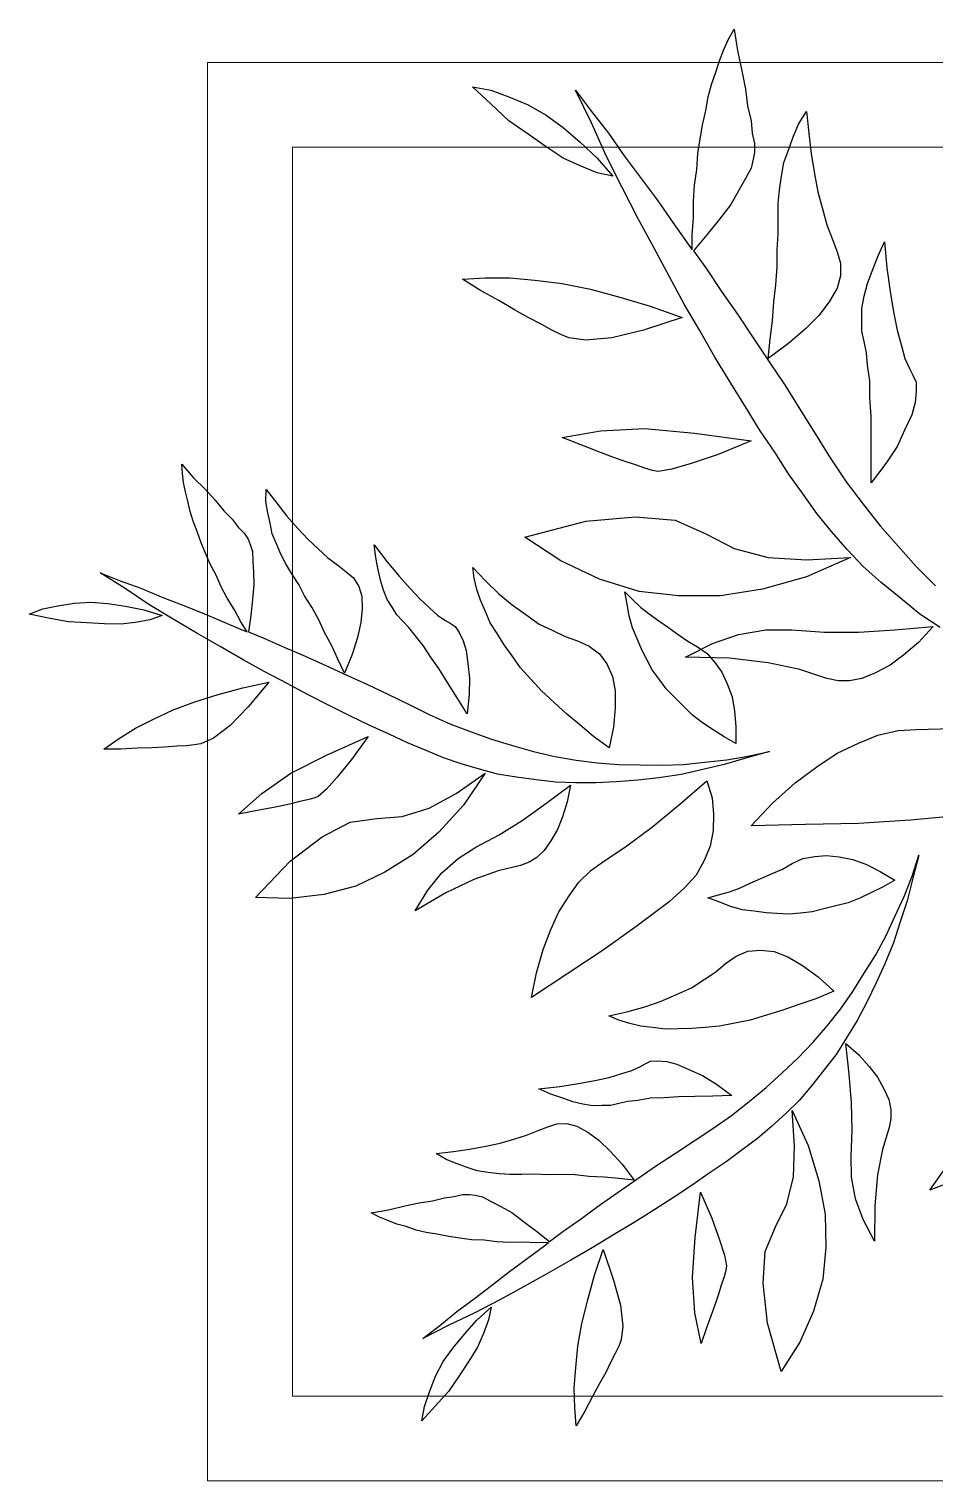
# Model space of a CAD drawing. Header units: millimetres. Extents: x 224.49 to 232.8, y 170.44 to 178.39.
# Drawn here: x 224.584 to 224.904, y 177.413 to 177.927 of the extents above; entities that cross this region are included whole.
import ezdxf

# ---------------------------------------------------------------- set-up
doc = ezdxf.new("R2010")
doc.units = ezdxf.units.MM
doc.layers.add('PROIEZIONI', color=145, linetype='Continuous', lineweight=13)
doc.layers.add('VEGETAZIONE', color=94, linetype='Continuous')

msp = doc.modelspace()

# ---------------------------------------------------------------- linework, layer by layer
at = {"layer": 'PROIEZIONI'}
for points in [[(224.64711, 177.91487), (226.84807, 177.91487), (226.84807, 177.41346), (224.64711, 177.41346)], [(224.67711, 177.88487), (226.81807, 177.88487), (226.81807, 177.44346), (224.67711, 177.44346)]]:
    msp.add_lwpolyline(points, close=True, dxfattribs=at)
at = {"layer": 'VEGETAZIONE', "linetype": 'Continuous'}
for points in [[(224.90603, 177.71508), (224.89883, 177.71988), (224.89203, 177.72548), (224.88523, 177.73108), (224.87883, 177.73668), (224.87323, 177.74268), (224.86763, 177.74908), (224.86243, 177.75548), (224.85763, 177.76228), (224.85243, 177.76948), (224.84763, 177.77708), (224.84243, 177.78468), (224.83723, 177.79308), (224.83203, 177.80148), (224.82643, 177.81068), (224.82123, 177.81988), (224.81563, 177.82948), (224.81043, 177.83908), (224.80483, 177.84948), (224.79923, 177.85988), (224.79363, 177.87068), (224.78803, 177.88188), (224.78283, 177.89348), (224.77723, 177.90508), (224.78283, 177.89748), (224.78883, 177.88988), (224.79443, 177.88188), (224.80003, 177.87428), (224.80603, 177.86628), (224.81163, 177.85828), (224.81723, 177.85028), (224.81843, 177.84868), (224.81843, 177.85388), (224.81883, 177.85988), (224.81883, 177.86588), (224.81923, 177.87148), (224.82003, 177.87708), (224.82043, 177.88268), (224.82123, 177.88788), (224.82203, 177.89268), (224.82323, 177.89788), (224.82403, 177.90268), (224.82523, 177.90708), (224.82683, 177.91148), (224.82803, 177.91548), (224.82963, 177.91948), (224.83123, 177.92308), (224.83323, 177.92668), (224.83443, 177.91908), (224.83603, 177.91188), (224.83723, 177.90548), (224.83803, 177.89948), (224.83923, 177.89428), (224.83963, 177.88988), (224.84043, 177.88628), (224.84043, 177.88308), (224.84003, 177.88068), (224.83923, 177.87748), (224.83723, 177.87388), (224.83483, 177.86948), (224.83203, 177.86468), (224.82803, 177.85948), (224.82363, 177.85388), (224.81883, 177.84828)], [(224.74083, 177.90628), (224.74723, 177.90508), (224.75363, 177.90268), (224.76043, 177.89988), (224.76683, 177.89628), (224.77283, 177.89188), (224.77883, 177.88668), (224.78483, 177.88108), (224.79043, 177.87468), (224.78483, 177.87588), (224.77883, 177.87828), (224.77283, 177.88108), (224.76683, 177.88508), (224.76043, 177.88948), (224.75363, 177.89428), (224.74723, 177.90028), (224.74083, 177.90628)], [(224.84523, 177.81028), (224.84603, 177.81708), (224.84683, 177.82348), (224.84723, 177.83028), (224.84803, 177.83628), (224.84843, 177.84268), (224.84843, 177.84868), (224.84883, 177.85428), (224.84883, 177.85988), (224.84883, 177.86508), (224.84923, 177.86988), (224.85003, 177.87468), (224.85083, 177.87948), (224.85243, 177.88388), (224.85403, 177.88828), (224.85603, 177.89308), (224.85883, 177.89748), (224.85963, 177.88988), (224.86043, 177.88268), (224.86163, 177.87548), (224.86283, 177.86908), (224.86443, 177.86308), (224.86603, 177.85748), (224.86803, 177.85228), (224.86963, 177.84788), (224.87083, 177.84388), (224.87083, 177.83948), (224.86963, 177.83508), (224.86683, 177.83028), (224.86323, 177.82548), (224.85843, 177.82068), (224.85243, 177.81548), (224.84523, 177.81028)], [(224.81883, 177.84828), (224.82323, 177.84228), (224.82883, 177.83388), (224.83443, 177.82588), (224.84003, 177.81748), (224.84563, 177.80908), (224.85123, 177.80068), (224.85643, 177.79228), (224.86203, 177.78348), (224.86723, 177.77508), (224.87283, 177.76668), (224.87883, 177.75868), (224.88483, 177.75108), (224.89123, 177.74388), (224.89763, 177.73668), (224.90443, 177.72988)], [(224.88163, 177.76628), (224.88163, 177.76628), (224.88163, 177.77468), (224.88163, 177.78268), (224.88163, 177.78988), (224.88123, 177.79628), (224.88123, 177.80228), (224.88043, 177.80788), (224.88003, 177.81228), (224.87923, 177.81628), (224.87843, 177.81988), (224.87843, 177.82388), (224.87843, 177.82788), (224.87923, 177.83228), (224.88043, 177.83668), (224.88203, 177.84108), (224.88403, 177.84628), (224.88643, 177.85148), (224.88723, 177.84228), (224.88843, 177.83388), (224.88963, 177.82668), (224.89083, 177.82028), (224.89243, 177.81468), (224.89363, 177.81028), (224.89523, 177.80668), (224.89643, 177.80428), (224.89763, 177.80188), (224.89763, 177.79868), (224.89723, 177.79468), (224.89603, 177.79028), (224.89363, 177.78508), (224.89083, 177.77908), (224.88683, 177.77308), (224.88163, 177.76628)], [(224.81483, 177.82468), (224.80123, 177.82028), (224.79003, 177.81748), (224.78083, 177.81668), (224.77483, 177.81748), (224.77203, 177.81868), (224.76883, 177.82028), (224.76523, 177.82228), (224.76043, 177.82468), (224.75563, 177.82748), (224.75003, 177.83068), (224.74363, 177.83428), (224.73723, 177.83828), (224.74523, 177.83868), (224.75403, 177.83868), (224.76283, 177.83788), (224.77243, 177.83668), (224.78243, 177.83468), (224.79283, 177.83188), (224.80363, 177.82868), (224.81483, 177.82468)], [(224.83923, 177.78108), (224.82763, 177.77628), (224.81803, 177.77308), (224.81123, 177.77108), (224.80643, 177.77028), (224.80443, 177.77068), (224.80163, 177.77148), (224.79843, 177.77268), (224.79443, 177.77388), (224.79003, 177.77548), (224.78483, 177.77748), (224.77883, 177.77988), (224.77243, 177.78228), (224.78603, 177.78468), (224.80163, 177.78548), (224.81923, 177.78388), (224.83923, 177.78108)], [(224.66155, 177.71356), (224.66708, 177.71136), (224.67444, 177.70804), (224.68164, 177.70499), (224.689, 177.70166), (224.69636, 177.69834), (224.70372, 177.69502), (224.71081, 177.69153), (224.71834, 177.68794), (224.72543, 177.68444), (224.73279, 177.68112), (224.74026, 177.67824), (224.74755, 177.67563), (224.75495, 177.67346), (224.76234, 177.67129), (224.76984, 177.66957), (224.77744, 177.66828), (224.78487, 177.66726), (224.7924, 177.66669), (224.80003, 177.66656), (224.80766, 177.66642), (224.81539, 177.66673), (224.82279, 177.66758), (224.83062, 177.66833), (224.83812, 177.66962), (224.84572, 177.67135), (224.83775, 177.66901), (224.82978, 177.66667), (224.82218, 177.66494), (224.81458, 177.6632), (224.80664, 177.66201), (224.79925, 177.66116), (224.79169, 177.66058), (224.78439, 177.66018), (224.7772, 177.66021), (224.77028, 177.66041), (224.76329, 177.66132), (224.75631, 177.66224), (224.74959, 177.66332), (224.74325, 177.66501), (224.73673, 177.66698), (224.73049, 177.66911), (224.72435, 177.67169), (224.71777, 177.67437), (224.71129, 177.67749), (224.70454, 177.68044), (224.69745, 177.68393), (224.69036, 177.68742), (224.68266, 177.69128), (224.67523, 177.69532), (224.66736, 177.69945), (224.65976, 177.70376), (224.65155, 177.70844), (224.64334, 177.71312), (224.63496, 177.71807), (224.62641, 177.72329), (224.61796, 177.72895), (224.60924, 177.73444), (224.61626, 177.73166), (224.62356, 177.72905), (224.63075, 177.726), (224.63777, 177.72322), (224.64524, 177.72034), (224.65243, 177.71729), (224.65962, 177.71424), (224.66111, 177.71366), (224.65891, 177.71719), (224.65663, 177.72143), (224.65409, 177.7255), (224.65198, 177.72947), (224.65015, 177.73361), (224.64805, 177.73757), (224.64638, 177.74144), (224.64489, 177.74503), (224.6435, 177.74907), (224.642, 177.75267), (224.64095, 177.75616), (224.64017, 177.75982), (224.63929, 177.76304), (224.63867, 177.76644), (224.63823, 177.76956), (224.63806, 177.77285), (224.6421, 177.7682), (224.64624, 177.764), (224.64977, 177.76016), (224.65286, 177.75643), (224.65588, 177.75342), (224.65801, 177.7506), (224.66008, 177.7485), (224.66144, 177.74633), (224.66219, 177.74453), (224.663, 177.74202), (224.66317, 177.73873), (224.66341, 177.73473), (224.66355, 177.73029), (224.66304, 177.72506), (224.66243, 177.7194), (224.66155, 177.71356)], [(224.69558, 177.69899), (224.69324, 177.70394), (224.69106, 177.70862), (224.68845, 177.7134), (224.68645, 177.71781), (224.68401, 177.72232), (224.68146, 177.72639), (224.67936, 177.73036), (224.67698, 177.73416), (224.67477, 177.73768), (224.67301, 177.74111), (224.67152, 177.7447), (224.67002, 177.7483), (224.66924, 177.75196), (224.66846, 177.75562), (224.66778, 177.75973), (224.66781, 177.7639), (224.67158, 177.75909), (224.67518, 177.75454), (224.67904, 177.75017), (224.68257, 177.74634), (224.6862, 177.74294), (224.68966, 177.73982), (224.69323, 177.73715), (224.69618, 177.73484), (224.69869, 177.73264), (224.70056, 177.72965), (224.70161, 177.72616), (224.70175, 177.72172), (224.70134, 177.71693), (224.70012, 177.71164), (224.69826, 177.70557), (224.69558, 177.69899)], [(224.87443, 177.73988), (224.85883, 177.73308), (224.84323, 177.72868), (224.82843, 177.72628), (224.81363, 177.72628), (224.79963, 177.72788), (224.78563, 177.73228), (224.77203, 177.73868), (224.75923, 177.74708), (224.78083, 177.75268), (224.79843, 177.75428), (224.81243, 177.75308), (224.82323, 177.74828), (224.83323, 177.74308), (224.84523, 177.73988), (224.85883, 177.73908), (224.87443, 177.73988)], [(224.73893, 177.68458), (224.73893, 177.68458), (224.73537, 177.69028), (224.73198, 177.69571), (224.72892, 177.70059), (224.72594, 177.70476), (224.72339, 177.70883), (224.72047, 177.71229), (224.71833, 177.71511), (224.71609, 177.71748), (224.71403, 177.71958), (224.71233, 177.72229), (224.71063, 177.72501), (224.70931, 177.72833), (224.70826, 177.73183), (224.70747, 177.73549), (224.70662, 177.73986), (224.70605, 177.74441), (224.71049, 177.73851), (224.71487, 177.73332), (224.71874, 177.72895), (224.72227, 177.72511), (224.72573, 177.72199), (224.72841, 177.71952), (224.73102, 177.71776), (224.73285, 177.71664), (224.73468, 177.71552), (224.73604, 177.71335), (224.73747, 177.71046), (224.73852, 177.70697), (224.7391, 177.70243), (224.73974, 177.69717), (224.73958, 177.6914), (224.73893, 177.68458)], [(224.7891, 177.67256), (224.7891, 177.67256), (224.78354, 177.67663), (224.77869, 177.68076), (224.77401, 177.68463), (224.7696, 177.68866), (224.76518, 177.6927), (224.76149, 177.6968), (224.75779, 177.70091), (224.7548, 177.70508), (224.75198, 177.70898), (224.74944, 177.71305), (224.74706, 177.71684), (224.74523, 177.72098), (224.74357, 177.72485), (224.74235, 177.72861), (224.74139, 177.73255), (224.74088, 177.73638), (224.74536, 177.73163), (224.75011, 177.72706), (224.7548, 177.72319), (224.75958, 177.71977), (224.76436, 177.71634), (224.76918, 177.71407), (224.77356, 177.7119), (224.77787, 177.71044), (224.78207, 177.70854), (224.78563, 177.70587), (224.78828, 177.70224), (224.79028, 177.69783), (224.7912, 177.69274), (224.7912, 177.6867), (224.79056, 177.67988), (224.7891, 177.67256)], [(224.83381, 177.6741), (224.83381, 177.6741), (224.82971, 177.67644), (224.82587, 177.67895), (224.82204, 177.68145), (224.81848, 177.68413), (224.81529, 177.68742), (224.81227, 177.69044), (224.80925, 177.69346), (224.80677, 177.69682), (224.80429, 177.70017), (224.80236, 177.70387), (224.80059, 177.7073), (224.79893, 177.71116), (224.79727, 177.71503), (224.79615, 177.71923), (224.79547, 177.72334), (224.79462, 177.72771), (224.79747, 177.72497), (224.80032, 177.72222), (224.80327, 177.71991), (224.80666, 177.71751), (224.81005, 177.7151), (224.81345, 177.71269), (224.81684, 177.71029), (224.82033, 177.70832), (224.82373, 177.70591), (224.82647, 177.70272), (224.82895, 177.69937), (224.83078, 177.69523), (224.83252, 177.69065), (224.83343, 177.68556), (224.83381, 177.68014), (224.83381, 177.6741)], [(224.58404, 177.71981), (224.58889, 177.72171), (224.59425, 177.7228), (224.60005, 177.72379), (224.60592, 177.72406), (224.61186, 177.72362), (224.61813, 177.72264), (224.62458, 177.72139), (224.63109, 177.71942), (224.62678, 177.71786), (224.6217, 177.71694), (224.61644, 177.7163), (224.61067, 177.71646), (224.60446, 177.71673), (224.59782, 177.7171), (224.59093, 177.71846), (224.58404, 177.71981)], [(224.90363, 177.71548), (224.89843, 177.70988), (224.89323, 177.70548), (224.88843, 177.70188), (224.88323, 177.69908), (224.87843, 177.69708), (224.87403, 177.69628), (224.87003, 177.69628), (224.86603, 177.69708), (224.85643, 177.70028), (224.84523, 177.70268), (224.83163, 177.70428), (224.81603, 177.70468), (224.82563, 177.70948), (224.83483, 177.71268), (224.84443, 177.71428), (224.85363, 177.71428), (224.86523, 177.71348), (224.87723, 177.71348), (224.89003, 177.71428), (224.90363, 177.71548)], [(224.66885, 177.69586), (224.66149, 177.6871), (224.65508, 177.68045), (224.64918, 177.67601), (224.64477, 177.67401), (224.64237, 177.67363), (224.63952, 177.67336), (224.63623, 177.67319), (224.63195, 177.67278), (224.62751, 177.67264), (224.62235, 177.67244), (224.61649, 177.67217), (224.61045, 177.67216), (224.6157, 177.67583), (224.62167, 177.67956), (224.62798, 177.68275), (224.635, 177.68601), (224.64263, 177.6889), (224.65087, 177.69141), (224.65956, 177.69382), (224.66885, 177.69586)], [(224.91323, 177.64868), (224.89563, 177.64708), (224.87723, 177.64588), (224.85843, 177.64548), (224.83923, 177.64508), (224.84683, 177.65308), (224.85483, 177.66028), (224.86243, 177.66588), (224.86963, 177.67068), (224.87723, 177.67428), (224.88403, 177.67708), (224.89123, 177.67868), (224.89763, 177.67908), (224.91043, 177.67948)], [(224.7039, 177.67664), (224.69806, 177.66846), (224.69291, 177.66222), (224.68915, 177.65798), (224.68623, 177.6554), (224.6847, 177.65482), (224.68247, 177.65417), (224.67979, 177.65363), (224.67656, 177.65275), (224.6729, 177.65197), (224.66853, 177.65112), (224.66344, 177.6502), (224.65808, 177.64911), (224.66628, 177.65651), (224.67653, 177.66367), (224.68914, 177.67005), (224.7039, 177.67664)], [(224.74525, 177.66362), (224.73755, 177.65239), (224.72884, 177.64279), (224.71982, 177.63489), (224.70978, 177.62861), (224.6996, 177.62375), (224.68824, 177.6208), (224.6763, 177.61937), (224.66406, 177.61964), (224.67633, 177.6326), (224.68759, 177.64115), (224.6976, 177.64628), (224.70696, 177.6476), (224.71595, 177.64832), (224.72544, 177.65124), (224.73501, 177.65646), (224.74525, 177.66362)], [(224.7754, 177.65946), (224.77425, 177.65346), (224.77259, 177.64827), (224.77086, 177.64379), (224.76852, 177.63968), (224.76612, 177.63629), (224.76347, 177.63388), (224.76076, 177.63218), (224.75771, 177.63103), (224.74984, 177.62913), (224.74122, 177.62601), (224.73132, 177.62132), (224.72057, 177.61497), (224.72504, 177.6223), (224.72993, 177.62838), (224.73576, 177.63353), (224.742, 177.63744), (224.75021, 177.64181), (224.75835, 177.6469), (224.76669, 177.65288), (224.7754, 177.65946)], [(224.82357, 177.6609), (224.82544, 177.6549), (224.82598, 177.6492), (224.82581, 177.64343), (224.82476, 177.63787), (224.82266, 177.63278), (224.81985, 177.62762), (224.81554, 177.62304), (224.81025, 177.61822), (224.79899, 177.60967), (224.78702, 177.60105), (224.77444, 177.59281), (224.76159, 177.58439), (224.76335, 177.59304), (224.76572, 177.60132), (224.7685, 177.60834), (224.77135, 177.61465), (224.77498, 177.62032), (224.7784, 177.6251), (224.7826, 177.62924), (224.78678, 177.63223), (224.79529, 177.63793), (224.80455, 177.64485), (224.81401, 177.65265), (224.82357, 177.6609)], [(224.76797, 177.49805), (224.7727, 177.50167), (224.77932, 177.50629), (224.78562, 177.51091), (224.79225, 177.51553), (224.79887, 177.52015), (224.80549, 177.52477), (224.81212, 177.52908), (224.81907, 177.5337), (224.8257, 177.53801), (224.83232, 177.54263), (224.83861, 177.54756), (224.84459, 177.55249), (224.85024, 177.55773), (224.85589, 177.56298), (224.86121, 177.56853), (224.86621, 177.5744), (224.87089, 177.58026), (224.87523, 177.58643), (224.87926, 177.59292), (224.88328, 177.59941), (224.88698, 177.60621), (224.89003, 177.613), (224.8934, 177.62011), (224.89613, 177.62721), (224.89853, 177.63462), (224.89646, 177.62658), (224.89439, 177.61853), (224.89199, 177.61112), (224.88959, 177.6037), (224.88655, 177.59628), (224.88349, 177.58949), (224.88012, 177.5827), (224.87673, 177.57622), (224.87302, 177.57006), (224.86931, 177.56422), (224.86494, 177.55869), (224.86058, 177.55315), (224.85621, 177.54794), (224.85151, 177.54336), (224.84648, 177.53877), (224.84145, 177.5345), (224.8361, 177.53055), (224.83043, 177.52626), (224.82443, 177.5223), (224.81844, 177.51801), (224.81181, 177.5137), (224.80518, 177.5094), (224.79792, 177.50477), (224.79065, 177.50045), (224.78307, 177.49581), (224.77548, 177.49149), (224.76725, 177.48683), (224.75903, 177.48217), (224.75049, 177.47751), (224.74163, 177.47284), (224.73244, 177.46848), (224.72325, 177.46381), (224.72924, 177.46841), (224.73521, 177.47334), (224.74152, 177.47796), (224.7475, 177.48257), (224.7538, 177.4875), (224.7601, 177.49212), (224.7664, 177.49673), (224.76766, 177.49772), (224.7635, 177.49763), (224.7587, 177.49785), (224.7539, 177.49775), (224.74941, 177.49797), (224.74492, 177.49852), (224.74043, 177.49874), (224.73626, 177.49929), (224.73241, 177.49985), (224.72823, 177.50072), (224.72438, 177.50128), (224.72084, 177.50216), (224.71729, 177.50337), (224.71407, 177.50426), (224.71084, 177.50547), (224.70794, 177.50669), (224.70502, 177.50823), (224.71108, 177.50932), (224.71681, 177.51072), (224.72191, 177.51179), (224.7267, 177.51253), (224.73083, 177.51358), (224.73435, 177.51397), (224.73721, 177.51467), (224.73977, 177.51473), (224.7417, 177.51445), (224.74427, 177.51387), (224.74719, 177.51233), (224.75075, 177.51048), (224.75463, 177.50832), (224.75886, 177.50521), (224.76341, 177.50179), (224.76797, 177.49805)], [(224.89008, 177.6258), (224.89008, 177.6258), (224.88597, 177.62347), (224.88185, 177.62146), (224.87773, 177.61945), (224.87361, 177.61777), (224.86915, 177.61671), (224.86501, 177.61566), (224.86087, 177.61461), (224.85672, 177.61421), (224.85257, 177.6138), (224.8484, 177.61403), (224.84455, 177.61427), (224.84038, 177.61482), (224.83621, 177.61537), (224.83202, 177.61656), (224.82815, 177.61808), (224.82396, 177.61959), (224.82777, 177.62063), (224.83159, 177.62167), (224.83509, 177.62303), (224.83889, 177.62471), (224.8427, 177.62639), (224.8465, 177.62807), (224.85031, 177.62975), (224.85378, 177.63175), (224.85759, 177.63343), (224.86173, 177.63416), (224.86589, 177.63457), (224.87038, 177.63402), (224.8752, 177.63316), (224.88004, 177.63135), (224.88489, 177.62889), (224.89008, 177.6258)], [(224.86851, 177.58661), (224.86851, 177.58661), (224.86217, 177.58391), (224.85613, 177.58187), (224.85041, 177.57982), (224.84469, 177.5781), (224.83896, 177.57638), (224.83354, 177.5753), (224.82812, 177.57423), (224.82301, 177.5738), (224.81822, 177.57338), (224.81342, 177.57327), (224.80894, 177.57318), (224.80445, 177.57372), (224.80028, 177.57427), (224.79642, 177.57515), (224.79255, 177.57635), (224.789, 177.57787), (224.79537, 177.57929), (224.80173, 177.58103), (224.80745, 177.58307), (224.81284, 177.58542), (224.81823, 177.58778), (224.82265, 177.59075), (224.82675, 177.5934), (224.83021, 177.59636), (224.834, 177.599), (224.83812, 177.60069), (224.84259, 177.6011), (224.84741, 177.60056), (224.85225, 177.59875), (224.85743, 177.59566), (224.86296, 177.59161), (224.86851, 177.58661)], [(224.87274, 177.56814), (224.87731, 177.56407), (224.88092, 177.55999), (224.88388, 177.55621), (224.88621, 177.5521), (224.88789, 177.54829), (224.88861, 177.54479), (224.88867, 177.54159), (224.8881, 177.53838), (224.88571, 177.53064), (224.88398, 177.52165), (224.88293, 177.51074), (224.88288, 177.49826), (224.87887, 177.50585), (224.87616, 177.51316), (224.87471, 177.52081), (224.87456, 177.52817), (224.875, 177.53746), (224.87479, 177.54706), (224.87394, 177.55728), (224.87274, 177.56814)], [(224.83249, 177.54967), (224.83249, 177.54967), (224.82577, 177.54953), (224.81937, 177.54939), (224.81361, 177.54927), (224.8085, 177.54884), (224.8037, 177.54874), (224.79924, 177.548), (224.79572, 177.54761), (224.79254, 177.5469), (224.78967, 177.5462), (224.78647, 177.54613), (224.78327, 177.54606), (224.77974, 177.54663), (224.7762, 177.54751), (224.77266, 177.54872), (224.76846, 177.55023), (224.76426, 177.55206), (224.77161, 177.55286), (224.7783, 177.55396), (224.78404, 177.55504), (224.78914, 177.55611), (224.79359, 177.55749), (224.79709, 177.55852), (224.79994, 177.55986), (224.80184, 177.56086), (224.80374, 177.56186), (224.8063, 177.56192), (224.80951, 177.56167), (224.81305, 177.56078), (224.81725, 177.55895), (224.82209, 177.55681), (224.82696, 177.55372), (224.83249, 177.54967)], [(224.79792, 177.51981), (224.79246, 177.52033), (224.78733, 177.52086), (224.78189, 177.52107), (224.77707, 177.52161), (224.77195, 177.52182), (224.76715, 177.52171), (224.76266, 177.52194), (224.75818, 177.52184), (224.75403, 177.52175), (224.75018, 177.52199), (224.74633, 177.52255), (224.74247, 177.52311), (224.73893, 177.52431), (224.73538, 177.52552), (224.73151, 177.52704), (224.72794, 177.5292), (224.73401, 177.52997), (224.73975, 177.53073), (224.74549, 177.53182), (224.75059, 177.53288), (224.75536, 177.53427), (224.75981, 177.53564), (224.76394, 177.53733), (224.76743, 177.53868), (224.77061, 177.53971), (224.77413, 177.53979), (224.77767, 177.5389), (224.78155, 177.53675), (224.78545, 177.53395), (224.78937, 177.53019), (224.79364, 177.52548), (224.79792, 177.51981)], [(224.85373, 177.54437), (224.85943, 177.532), (224.86322, 177.5196), (224.86539, 177.50781), (224.86564, 177.49597), (224.8646, 177.48474), (224.86132, 177.47347), (224.85643, 177.46248), (224.84993, 177.4521), (224.84509, 177.46928), (224.84351, 177.48333), (224.84423, 177.49455), (224.84788, 177.50327), (224.85187, 177.51136), (224.85422, 177.52101), (224.85463, 177.5319), (224.85373, 177.54437)], [(224.90763, 177.51828), (224.90243, 177.51628), (224.90723, 177.52308)], [(224.82137, 177.51551), (224.82541, 177.50631), (224.82813, 177.49869), (224.82985, 177.49328), (224.83057, 177.48946), (224.83029, 177.48785), (224.82969, 177.4856), (224.82879, 177.48302), (224.8279, 177.4798), (224.82669, 177.47625), (224.82518, 177.47206), (224.82336, 177.46722), (224.82155, 177.46206), (224.8194, 177.4729), (224.8185, 177.48536), (224.81948, 177.49947), (224.82137, 177.51551)], [(224.78692, 177.49525), (224.79067, 177.48445), (224.7931, 177.47554), (224.7939, 177.46819), (224.79336, 177.46338), (224.79245, 177.46112), (224.79122, 177.45853), (224.78968, 177.45562), (224.78785, 177.45174), (224.78569, 177.44785), (224.78322, 177.44332), (224.78045, 177.43814), (224.77736, 177.43295), (224.77691, 177.43934), (224.77676, 177.44638), (224.77725, 177.45343), (224.77804, 177.46113), (224.77947, 177.46917), (224.78153, 177.47753), (224.78391, 177.48622), (224.78692, 177.49525)], [(224.72292, 177.43467), (224.72377, 177.43981), (224.72558, 177.44497), (224.7277, 177.45046), (224.73047, 177.45564), (224.73389, 177.46051), (224.73794, 177.4654), (224.74232, 177.47029), (224.74734, 177.47488), (224.74648, 177.47038), (224.74466, 177.46554), (224.74252, 177.4607), (224.73943, 177.45583), (224.73602, 177.45063), (224.73229, 177.44511), (224.72761, 177.43989), (224.72292, 177.43467)]]:
    msp.add_lwpolyline(points, dxfattribs=at)

doc.saveas('drawing.dxf')
